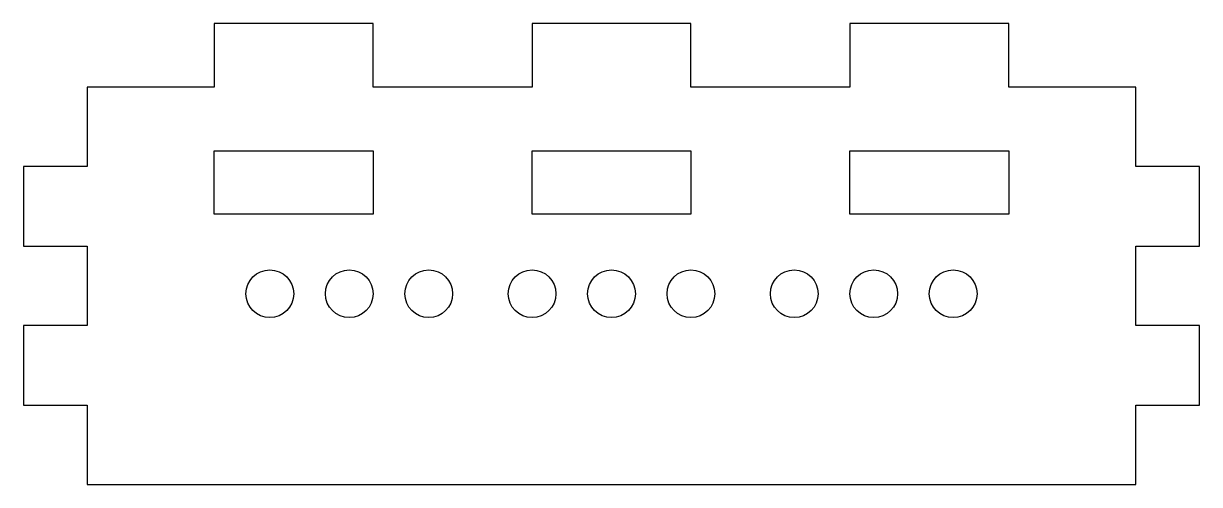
# Model space of a CAD drawing. Header units: millimetres. Extents: x -4 to 70, y -25 to 4.
import ezdxf

# ---------------------------------------------------------------- set-up
doc = ezdxf.new("R2010")
doc.units = ezdxf.units.MM

msp = doc.modelspace()

# ---------------------------------------------------------------- linework, layer by layer
at = {"color": 7, "linetype": 'Continuous', "lineweight": 25}
for p, q in [((18, 4), (8, 4)), ((8, 4), (8, 0)), ((18, 0), (18, 4)), ((38, 4), (28, 4)), ((28, 4), (28, 0)), ((38, 0), (38, 4)), ((58, 4), (48, 4)), ((48, 4), (48, 0)), ((58, 0), (58, 4)), ((0, 0), (0, -5)), ((8, 0), (0, 0)), ((28, 0), (18, 0)), ((48, 0), (38, 0)), ((66, 0), (58, 0)), ((66, -5), (66, 0)), ((8, -8), (8, -4)), ((8, -4), (18, -4)), ((18, -4), (18, -8)), ((28, -8), (28, -4)), ((28, -4), (38, -4)), ((38, -4), (38, -8)), ((48, -8), (48, -4)), ((48, -4), (58, -4)), ((58, -4), (58, -8)), ((0, -5), (-4, -5)), ((-4, -5), (-4, -10)), ((70, -5), (66, -5)), ((70, -10), (70, -5)), ((18, -8), (8, -8)), ((38, -8), (28, -8)), ((58, -8), (48, -8)), ((-4, -10), (0, -10)), ((0, -10), (0, -15)), ((66, -15), (66, -10)), ((66, -10), (70, -10)), ((0, -15), (-4, -15)), ((-4, -15), (-4, -20)), ((70, -15), (66, -15)), ((70, -20), (70, -15)), ((-4, -20), (0, -20)), ((0, -20), (0, -25)), ((66, -25), (66, -20)), ((66, -20), (70, -20)), ((0, -25), (66, -25))]:
    msp.add_line(p, q, dxfattribs=at)
for centre in [(11.5, -13), (16.5, -13), (21.5, -13), (28, -13), (33, -13), (38, -13), (44.5, -13), (49.5, -13), (54.5, -13)]:
    msp.add_circle(centre, 1.5, dxfattribs=at)

doc.saveas('drawing.dxf')
